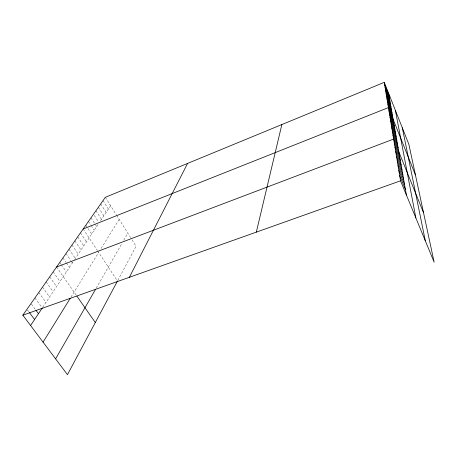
<?xml version="1.0" encoding="UTF-8"?>
<svg xmlns="http://www.w3.org/2000/svg" width="457" height="457" viewBox="0 0 457 457"><rect width="100%" height="100%" fill="white"/><g stroke="black" fill="none" stroke-linecap="round" stroke-linejoin="round"><path stroke-width="0.34" stroke-dasharray="2.29 1.71" d="M117.809 280.427L136.077 246.254L130.942 238.086M96.216 288.167L121.693 243.827M123.778 240.199L127.834 233.144M70.955 297.159L98.666 252.453M101.123 248.482L119.174 219.36M42.65 307.43L73.154 261.77M74.617 259.582L98.072 224.473M100.477 220.868L110.6 205.719M27.403 309.857L29.088 312.131M31.419 304.105L35.572 309.737M34.926 297.93L41.867 307.43M38.754 292.463L45.986 302.437M42.49 287.122L49.607 297.016M46.134 281.912L53.138 291.726M49.693 276.828L56.588 286.562M53.172 271.858L59.958 281.518M56.565 267.008L76.525 295.61M59.787 262.404L60.947 264.083M61.335 264.643L66.374 271.915M62.935 257.902L65.991 262.347M66.374 262.901L69.43 267.339M66.019 253.498L70.818 260.524M71.218 261.107L72.423 262.866M69.03 249.191L75.348 258.485M71.983 244.969L78.21 254.201M74.874 240.845L81.015 250.002M77.701 236.8L83.762 245.889M80.472 232.842L86.453 241.867M83.185 228.963L97.255 250.316M97.609 250.847L117.112 280.449M85.842 225.164L91.668 234.053M88.447 221.439L90.749 224.97M91.132 225.558L94.199 230.265M91.006 217.789L96.684 226.552M94.256 215.367L98.369 221.748M95.964 210.7L101.5 219.337M98.369 207.255L103.842 215.835M100.734 203.879L106.138 212.396M103.054 200.572L108.389 209.026M105.327 197.321L116.335 214.841M116.689 215.407L130.599 237.543"/><path stroke-width="0.69" d="M256.337 232.127L281.866 124.555M129.371 277.296L187.587 163.417M117.489 281.026L67.453 374.649L22.85 315.193L105.327 197.321L384.268 82.351L408.866 144.326L434.15 262.209L400.538 180.823L384.268 82.351M55.6 358.854L95.564 289.304M43.067 342.144L70.241 298.307M30.579 325.498L42.278 307.984M83.185 228.963L388.439 107.595L415.43 174.934M56.565 267.008L393.637 139.071L423.536 212.722M22.85 315.193L400.538 180.823M29.511 312.697L34.578 319.512M35.983 310.297L38.474 313.679M76.93 296.193L95.307 322.533M399.669 175.591L405.468 189.661M397.236 160.853L402.794 174.425M398.024 165.617L403.657 179.35M398.835 170.524L404.548 184.422M395.733 151.753L401.143 165.011M396.476 156.237L401.954 169.65M394.317 143.178L399.584 156.134M395.014 147.405L400.355 160.51M391.769 127.749L396.779 140.15M392.374 131.422L397.447 143.955M392.997 135.192L398.133 147.868M389.495 113.976L394.271 125.869M390.038 117.289L394.877 129.308M390.604 120.682L395.494 132.827M391.175 124.173L396.128 136.443M387.433 101.517L392.003 112.942M387.93 104.516L392.552 116.061M388.958 110.743L393.688 122.522M385.125 87.521L389.455 98.409M385.565 90.189L389.941 101.186M386.016 92.925L390.438 104.025M386.479 95.724L390.952 106.927M386.953 98.586L391.472 109.903M384.691 84.905L388.976 95.696M402.309 127.789L425.296 240.776M395.385 110.36L415.87 217.955M388.513 93.039L406.416 195.065"/></g></svg>
